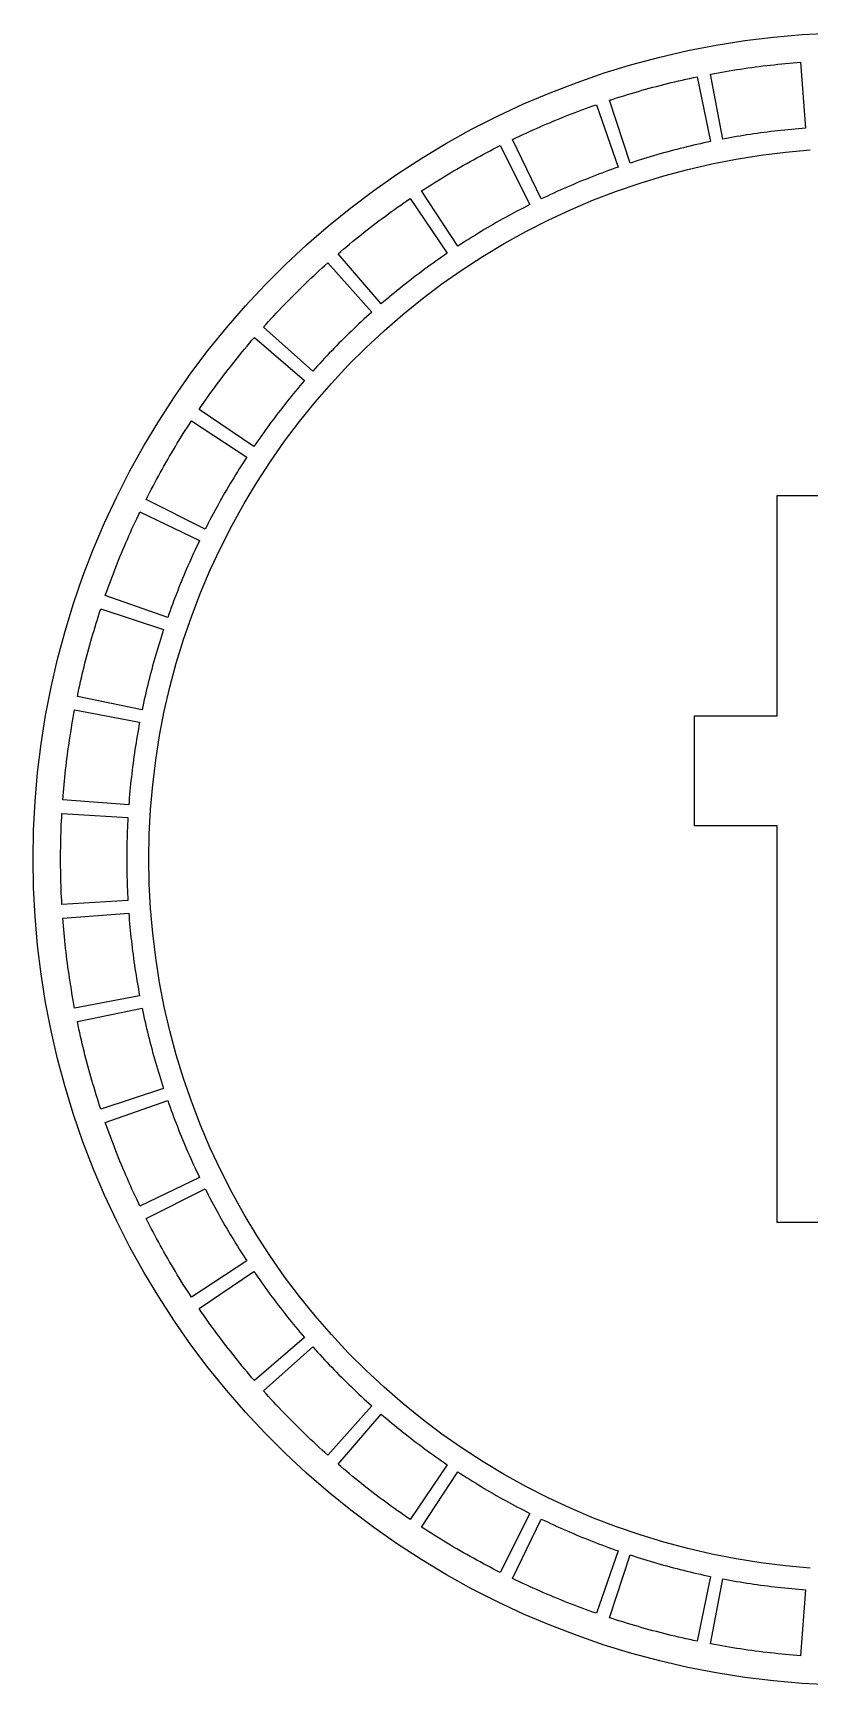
# Model space of a CAD drawing. Header units: metres. Extents: x 0 to 300, y 0 to 300.
# Drawn here: x 0 to 141, y 0.1 to 299.9 of the extents above; entities that cross this region are included whole.
import ezdxf

# ---------------------------------------------------------------- set-up
doc = ezdxf.new("R2010")
doc.units = ezdxf.units.M

msp = doc.modelspace()

# ---------------------------------------------------------------- linework, layer by layer
at = {"layer": 'CUT'}
for points in [[(144.7651, 0.0914), (139.5365, 0.3654), (134.3207, 0.8217), (129.124, 1.4598), (123.9528, 2.2788), (118.8132, 3.2779), (113.7117, 4.4556), (108.6544, 5.8107), (103.6475, 7.3415), (98.697, 9.0461), (93.809, 10.9224), (88.9895, 12.9682), (84.2443, 15.1809), (79.5793, 17.5579), (75, 20.0962), (70.5121, 22.7928), (66.1211, 25.6444), (61.8322, 28.6475), (57.6508, 31.7984), (53.5819, 35.0933), (49.6304, 38.5283), (45.8012, 42.099), (42.099, 45.8012), (38.5283, 49.6304), (35.0933, 53.5819), (31.7984, 57.6508), (28.6475, 61.8322), (25.6444, 66.1211), (22.7928, 70.5121), (20.0962, 75), (17.5579, 79.5793), (15.1809, 84.2443), (12.9682, 88.9895), (10.9224, 93.809), (9.0461, 98.697), (7.3415, 103.6475), (5.8107, 108.6544), (4.4556, 113.7117), (3.2779, 118.8132), (2.2788, 123.9528), (1.4598, 129.124), (0.8217, 134.3207), (0.3654, 139.5365), (0.0914, 144.7651), (0, 150), (0.0914, 155.2349), (0.3654, 160.4635), (0.8217, 165.6793), (1.4598, 170.876), (2.2788, 176.0472), (3.2779, 181.1868), (4.4556, 186.2883), (5.8107, 191.3456), (7.3415, 196.3525), (9.0461, 201.303), (10.9224, 206.191), (12.9682, 211.0105), (15.1809, 215.7557), (17.5579, 220.4207), (20.0962, 225), (22.7928, 229.4879), (25.6444, 233.8789), (28.6475, 238.1678), (31.7984, 242.3492), (35.0933, 246.4181), (38.5283, 250.3696), (42.099, 254.1988), (45.8012, 257.901), (49.6304, 261.4717), (53.5819, 264.9067), (57.6508, 268.2016), (61.8322, 271.3525), (66.1211, 274.3556), (70.5121, 277.2072), (75, 279.9038), (79.5793, 282.4421), (84.2443, 284.8191), (88.9895, 287.0318), (93.809, 289.0776), (98.697, 290.9539), (103.6475, 292.6585), (108.6544, 294.1893), (113.7117, 295.5444), (118.8132, 296.7221), (123.9528, 297.7212), (129.124, 298.5402), (134.3207, 299.1783), (139.5365, 299.6346), (144.7651, 299.9086)], [(141.0014, 21.3142), (136.5158, 21.7067), (132.0467, 22.2554), (127.5994, 22.9598), (123.1794, 23.819), (118.7921, 24.8319), (114.4428, 25.9972), (110.1368, 27.3137), (105.8794, 28.7797), (101.6757, 30.3933), (97.531, 32.1526), (93.4501, 34.0556), (89.4382, 36.0998), (85.5, 38.2827), (81.6404, 40.6018), (77.8641, 43.0542), (74.1757, 45.6368), (70.5797, 48.3466), (67.0804, 51.1803), (63.6822, 54.1343), (60.3891, 57.2052), (57.2052, 60.3891), (54.1343, 63.6822), (51.1803, 67.0804), (48.3466, 70.5797), (45.6368, 74.1757), (43.0542, 77.8641), (40.6018, 81.6404), (38.2827, 85.5), (36.0998, 89.4382), (34.0556, 93.4501), (32.1526, 97.531), (30.3933, 101.6757), (28.7797, 105.8794), (27.3137, 110.1368), (25.9972, 114.4428), (24.8319, 118.7921), (23.819, 123.1794), (22.9598, 127.5994), (22.2554, 132.0467), (21.7067, 136.5158), (21.3142, 141.0014), (21.0786, 145.498), (21, 150), (21.0786, 154.502), (21.3142, 158.9986), (21.7067, 163.4842), (22.2554, 167.9533), (22.9598, 172.4006), (23.819, 176.8206), (24.8319, 181.2079), (25.9972, 185.5572), (27.3137, 189.8632), (28.7797, 194.1206), (30.3933, 198.3243), (32.1526, 202.469), (34.0556, 206.5499), (36.0998, 210.5618), (38.2827, 214.5), (40.6018, 218.3596), (43.0542, 222.1359), (45.6368, 225.8243), (48.3466, 229.4203), (51.1803, 232.9196), (54.1343, 236.3178), (57.2052, 239.6109), (60.3891, 242.7948), (63.6822, 245.8657), (67.0804, 248.8197), (70.5797, 251.6534), (74.1757, 254.3632), (77.8641, 256.9458), (81.6404, 259.3982), (85.5, 261.7173), (89.4382, 263.9002), (93.4501, 265.9444), (97.531, 267.8474), (101.6757, 269.6067), (105.8794, 271.2203), (110.1368, 272.6863), (114.4428, 274.0028), (118.7921, 275.1681), (123.1794, 276.181), (127.5994, 277.0402), (132.0467, 277.7446), (136.5158, 278.2933), (141.0014, 278.6858)]]:
    msp.add_lwpolyline(points, dxfattribs=at)
for points in [[(122.9426, 292.4531), (123.6172, 292.5796), (124.2924, 292.7029), (124.9682, 292.823), (125.6446, 292.9399), (126.3215, 293.0536), (126.9989, 293.1641), (127.6768, 293.2713), (128.3553, 293.3754), (129.0342, 293.4762), (129.7136, 293.5739), (130.3934, 293.6683), (131.0737, 293.7595), (131.7544, 293.8475), (132.4355, 293.9322), (133.117, 294.0138), (133.7989, 294.0921), (134.4812, 294.1671), (135.1638, 294.239), (135.8467, 294.3076), (136.53, 294.373), (137.2135, 294.4351), (137.8974, 294.494), (138.5815, 294.5497), (139.2658, 294.6021), (140.1542, 282.6351), (139.5265, 282.587), (138.899, 282.5359), (138.2717, 282.4819), (137.6447, 282.4249), (137.018, 282.3649), (136.3916, 282.302), (135.7655, 282.2361), (135.1397, 282.1672), (134.5143, 282.0954), (133.8891, 282.0206), (133.2644, 281.9429), (132.64, 281.8622), (132.016, 281.7785), (131.3924, 281.6919), (130.7693, 281.6024), (130.1465, 281.5098), (129.5243, 281.4144), (128.9024, 281.316), (128.2811, 281.2147), (127.6602, 281.1104), (127.0398, 281.0032), (126.42, 280.893), (125.8006, 280.7799), (125.1818, 280.6639)], [(104.5802, 287.7027), (105.2326, 287.9162), (105.8859, 288.1266), (106.5402, 288.3338), (107.1955, 288.538), (107.8518, 288.7391), (108.509, 288.937), (109.1671, 289.1319), (109.8262, 289.3236), (110.4861, 289.5122), (111.147, 289.6977), (111.8087, 289.88), (112.4712, 290.0592), (113.1346, 290.2353), (113.7989, 290.4083), (114.4639, 290.578), (115.1297, 290.7447), (115.7964, 290.9082), (116.4637, 291.0685), (117.1319, 291.2257), (117.8008, 291.3797), (118.4703, 291.5305), (119.1406, 291.6782), (119.8116, 291.8226), (120.4833, 291.964), (122.9261, 280.2152), (122.31, 280.0856), (121.6945, 279.9531), (121.0797, 279.8176), (120.4655, 279.6793), (119.852, 279.538), (119.2392, 279.3939), (118.627, 279.2468), (118.0156, 279.0968), (117.4048, 278.944), (116.7948, 278.7883), (116.1856, 278.6296), (115.5771, 278.4681), (114.9693, 278.3038), (114.3624, 278.1365), (113.7562, 277.9664), (113.1509, 277.7934), (112.5464, 277.6175), (111.9427, 277.4388), (111.3399, 277.2572), (110.738, 277.0728), (110.1369, 276.8855), (109.5367, 276.6954), (108.9375, 276.5024), (108.3391, 276.3067)], [(86.995, 280.5962), (87.6139, 280.893), (88.2342, 281.1868), (88.8558, 281.4777), (89.4789, 281.7657), (90.1033, 282.0507), (90.729, 282.3327), (91.3561, 282.6118), (91.9845, 282.8879), (92.6142, 283.1611), (93.2452, 283.4312), (93.8774, 283.6984), (94.5109, 283.9625), (95.1456, 284.2237), (95.7816, 284.4818), (96.4188, 284.737), (97.0572, 284.9891), (97.6968, 285.2382), (98.3375, 285.4843), (98.9794, 285.7273), (99.6225, 285.9673), (100.2667, 286.2042), (100.9119, 286.4381), (101.5583, 286.669), (102.2058, 286.8967), (106.1612, 275.5673), (105.5673, 275.3584), (104.9744, 275.1467), (104.3825, 274.9322), (103.7916, 274.7148), (103.2018, 274.4947), (102.613, 274.2718), (102.0253, 274.0461), (101.4387, 273.8176), (100.8531, 273.5863), (100.2687, 273.3523), (99.6853, 273.1155), (99.1031, 272.876), (98.522, 272.6337), (97.9421, 272.3886), (97.3634, 272.1408), (96.7858, 271.8903), (96.2094, 271.637), (95.6342, 271.3811), (95.0603, 271.1224), (94.4875, 270.8609), (93.9161, 270.5968), (93.3458, 270.33), (92.7769, 270.0605), (92.2092, 269.7882)], [(70.4878, 271.2551), (71.0626, 271.6301), (71.6393, 272.0024), (72.2177, 272.372), (72.7978, 272.7388), (73.3796, 273.1029), (73.9632, 273.4642), (74.5485, 273.8227), (75.1355, 274.1785), (75.7241, 274.5315), (76.3144, 274.8817), (76.9064, 275.2291), (77.5, 275.5737), (78.0952, 275.9155), (78.6921, 276.2544), (79.2905, 276.5905), (79.8905, 276.9238), (80.4921, 277.2543), (81.0953, 277.5819), (81.6999, 277.9066), (82.3062, 278.2285), (82.9139, 278.5475), (83.5231, 278.8636), (84.1339, 279.1768), (84.7461, 279.4872), (90.1464, 268.771), (89.5849, 268.4863), (89.0247, 268.199), (88.4659, 267.9091), (87.9084, 267.6165), (87.3524, 267.3212), (86.7977, 267.0234), (86.2445, 266.7229), (85.6927, 266.4198), (85.1423, 266.1141), (84.5934, 265.8058), (84.046, 265.4949), (83.5, 265.1814), (82.9555, 264.8653), (82.4126, 264.5467), (81.8711, 264.2254), (81.3312, 263.9017), (80.7928, 263.5753), (80.2559, 263.2465), (79.7206, 262.9151), (79.1869, 262.5811), (78.6548, 262.2447), (78.1243, 261.9057), (77.5954, 261.5642), (77.0681, 261.2202)], [(55.341, 259.8393), (55.862, 260.2862), (56.3851, 260.7306), (56.9103, 261.1725), (57.4376, 261.6119), (57.967, 262.0488), (58.4984, 262.4832), (59.0319, 262.915), (59.5674, 263.3444), (60.1049, 263.7712), (60.6445, 264.1954), (61.186, 264.6171), (61.7296, 265.0362), (62.2751, 265.4528), (62.8226, 265.8667), (63.372, 266.2781), (63.9234, 266.6869), (64.4767, 267.093), (65.032, 267.4965), (65.5891, 267.8974), (66.1481, 268.2957), (66.709, 268.6913), (67.2718, 269.0842), (67.8364, 269.4745), (68.4029, 269.862), (75.1557, 259.9424), (74.6362, 259.5869), (74.1183, 259.2289), (73.6021, 258.8685), (73.0876, 258.5057), (72.5748, 258.1404), (72.0638, 257.7727), (71.5545, 257.4026), (71.047, 257.03), (70.5413, 256.6551), (70.0373, 256.2778), (69.5351, 255.8981), (69.0347, 255.516), (68.5362, 255.1316), (68.0394, 254.7448), (67.5445, 254.3556), (67.0515, 253.9641), (66.5603, 253.5703), (66.071, 253.1742), (65.5835, 252.7758), (65.098, 252.375), (64.6143, 251.972), (64.1326, 251.5667), (63.6528, 251.1591), (63.1749, 250.7492)], [(41.814, 246.5442), (42.2722, 247.0552), (42.7328, 247.5641), (43.1958, 248.0707), (43.6612, 248.5752), (44.129, 249.0775), (44.5992, 249.5775), (45.0718, 250.0753), (45.5467, 250.5709), (46.0239, 251.0642), (46.5034, 251.5552), (46.9853, 252.044), (47.4695, 252.5305), (47.956, 253.0147), (48.4448, 253.4966), (48.9358, 253.9761), (49.4291, 254.4533), (49.9247, 254.9282), (50.4225, 255.4008), (50.9225, 255.871), (51.4248, 256.3388), (51.9293, 256.8042), (52.4359, 257.2672), (52.9448, 257.7278), (53.4558, 258.186), (61.4457, 249.2327), (60.9769, 248.8124), (60.5102, 248.3899), (60.0455, 247.9652), (59.5828, 247.5383), (59.1221, 247.1092), (58.6634, 246.678), (58.2068, 246.2445), (57.7522, 245.8089), (57.2998, 245.3712), (56.8493, 244.9313), (56.401, 244.4893), (55.9548, 244.0452), (55.5107, 243.599), (55.0687, 243.1507), (54.6288, 242.7002), (54.1911, 242.2478), (53.7555, 241.7932), (53.322, 241.3366), (52.8908, 240.8779), (52.4617, 240.4172), (52.0348, 239.9545), (51.6101, 239.4898), (51.1876, 239.0231), (50.7673, 238.5543)], [(30.138, 231.5971), (30.5255, 232.1636), (30.9158, 232.7282), (31.3087, 233.291), (31.7043, 233.8519), (32.1026, 234.4109), (32.5035, 234.968), (32.907, 235.5233), (33.3131, 236.0766), (33.7219, 236.628), (34.1333, 237.1774), (34.5472, 237.7249), (34.9638, 238.2704), (35.3829, 238.814), (35.8046, 239.3555), (36.2288, 239.8951), (36.6556, 240.4326), (37.085, 240.9681), (37.5168, 241.5016), (37.9512, 242.033), (38.3881, 242.5624), (38.8275, 243.0897), (39.2694, 243.6149), (39.7138, 244.138), (40.1607, 244.659), (49.2508, 236.8251), (48.8409, 236.3472), (48.4333, 235.8674), (48.028, 235.3857), (47.625, 234.902), (47.2242, 234.4165), (46.8258, 233.929), (46.4297, 233.4397), (46.0359, 232.9485), (45.6444, 232.4555), (45.2552, 231.9606), (44.8684, 231.4638), (44.484, 230.9653), (44.1019, 230.4649), (43.7222, 229.9627), (43.3449, 229.4587), (42.97, 228.953), (42.5974, 228.4455), (42.2273, 227.9362), (41.8596, 227.4252), (41.4943, 226.9124), (41.1315, 226.3979), (40.7711, 225.8817), (40.4131, 225.3638), (40.0576, 224.8443)], [(20.5128, 215.2539), (20.8232, 215.8661), (21.1364, 216.4769), (21.4525, 217.0861), (21.7715, 217.6938), (22.0934, 218.3001), (22.4181, 218.9047), (22.7457, 219.5079), (23.0762, 220.1095), (23.4095, 220.7095), (23.7456, 221.3079), (24.0845, 221.9048), (24.4263, 222.5), (24.7709, 223.0936), (25.1183, 223.6856), (25.4685, 224.2759), (25.8215, 224.8645), (26.1773, 225.4515), (26.5358, 226.0368), (26.8971, 226.6204), (27.2612, 227.2022), (27.628, 227.7823), (27.9976, 228.3607), (28.3699, 228.9374), (28.7449, 229.5122), (38.7798, 222.9319), (38.4358, 222.4046), (38.0943, 221.8757), (37.7553, 221.3452), (37.4189, 220.8131), (37.0849, 220.2794), (36.7535, 219.7441), (36.4247, 219.2072), (36.0983, 218.6688), (35.7746, 218.1289), (35.4533, 217.5874), (35.1347, 217.0445), (34.8186, 216.5), (34.5051, 215.954), (34.1942, 215.4066), (33.8859, 214.8577), (33.5802, 214.3073), (33.2771, 213.7555), (32.9766, 213.2023), (32.6788, 212.6476), (32.3835, 212.0916), (32.0909, 211.5341), (31.801, 210.9753), (31.5137, 210.4151), (31.229, 209.8536)], [(135, 216), (165, 216), (165, 176), (180, 176), (180, 156), (165, 156), (165, 84), (135, 84), (135, 156), (120, 156), (120, 176), (135, 176)], [(13.1033, 197.7942), (13.331, 198.4417), (13.5619, 199.0881), (13.7958, 199.7333), (14.0327, 200.3775), (14.2727, 201.0206), (14.5157, 201.6625), (14.7618, 202.3032), (15.0109, 202.9428), (15.263, 203.5812), (15.5182, 204.2184), (15.7763, 204.8544), (16.0375, 205.4891), (16.3016, 206.1226), (16.5688, 206.7548), (16.8389, 207.3858), (17.1121, 208.0155), (17.3882, 208.6439), (17.6673, 209.271), (17.9493, 209.8967), (18.2343, 210.5211), (18.5223, 211.1442), (18.8132, 211.7658), (19.107, 212.3861), (19.4038, 213.005), (30.2118, 207.7908), (29.9395, 207.2231), (29.67, 206.6542), (29.4032, 206.0839), (29.1391, 205.5125), (28.8776, 204.9397), (28.6189, 204.3658), (28.363, 203.7906), (28.1097, 203.2142), (27.8592, 202.6366), (27.6114, 202.0579), (27.3663, 201.478), (27.124, 200.8969), (26.8845, 200.3147), (26.6477, 199.7313), (26.4137, 199.1469), (26.1824, 198.5613), (25.9539, 197.9747), (25.7282, 197.387), (25.5053, 196.7982), (25.2852, 196.2084), (25.0678, 195.6175), (24.8533, 195.0256), (24.6416, 194.4327), (24.4327, 193.8388)], [(8.036, 179.5167), (8.1774, 180.1884), (8.3218, 180.8594), (8.4695, 181.5297), (8.6203, 182.1992), (8.7743, 182.8681), (8.9315, 183.5363), (9.0918, 184.2036), (9.2553, 184.8703), (9.422, 185.5361), (9.5917, 186.2011), (9.7647, 186.8654), (9.9408, 187.5288), (10.12, 188.1913), (10.3023, 188.853), (10.4878, 189.5139), (10.6764, 190.1738), (10.8681, 190.8329), (11.063, 191.491), (11.2609, 192.1482), (11.462, 192.8045), (11.6662, 193.4598), (11.8734, 194.1141), (12.0838, 194.7674), (12.2973, 195.4198), (23.6933, 191.6609), (23.4976, 191.0625), (23.3046, 190.4633), (23.1145, 189.8631), (22.9272, 189.262), (22.7428, 188.6601), (22.5612, 188.0573), (22.3825, 187.4536), (22.2066, 186.8491), (22.0336, 186.2438), (21.8635, 185.6376), (21.6962, 185.0307), (21.5319, 184.4229), (21.3704, 183.8144), (21.2117, 183.2052), (21.056, 182.5952), (20.9032, 181.9844), (20.7532, 181.373), (20.6061, 180.7608), (20.462, 180.148), (20.3207, 179.5345), (20.1824, 178.9203), (20.0469, 178.3055), (19.9144, 177.69), (19.7848, 177.0739)], [(5.3979, 160.7342), (5.4503, 161.4185), (5.506, 162.1026), (5.5649, 162.7865), (5.627, 163.47), (5.6924, 164.1533), (5.761, 164.8362), (5.8329, 165.5188), (5.9079, 166.2011), (5.9862, 166.883), (6.0678, 167.5645), (6.1525, 168.2456), (6.2405, 168.9263), (6.3317, 169.6066), (6.4261, 170.2864), (6.5238, 170.9658), (6.6246, 171.6447), (6.7287, 172.3232), (6.8359, 173.0011), (6.9464, 173.6785), (7.0601, 174.3554), (7.177, 175.0318), (7.2971, 175.7076), (7.4204, 176.3828), (7.5469, 177.0574), (19.3361, 174.8182), (19.2201, 174.1994), (19.107, 173.58), (18.9968, 172.9602), (18.8896, 172.3398), (18.7853, 171.7189), (18.684, 171.0976), (18.5856, 170.4757), (18.4902, 169.8535), (18.3976, 169.2307), (18.3081, 168.6076), (18.2215, 167.984), (18.1378, 167.36), (18.0571, 166.7356), (17.9794, 166.1109), (17.9046, 165.4857), (17.8328, 164.8603), (17.7639, 164.2345), (17.698, 163.6084), (17.6351, 162.982), (17.5751, 162.3553), (17.5181, 161.7283), (17.4641, 161.101), (17.413, 160.4735), (17.3649, 159.8458)], [(5.2339, 141.768), (5.1965, 142.4533), (5.1624, 143.1388), (5.1316, 143.8245), (5.104, 144.5103), (5.0796, 145.1963), (5.0585, 145.8823), (5.0406, 146.5685), (5.026, 147.2547), (5.0146, 147.941), (5.0065, 148.6273), (5.0016, 149.3136), (5, 150), (5.0016, 150.6864), (5.0065, 151.3727), (5.0146, 152.059), (5.026, 152.7453), (5.0406, 153.4315), (5.0585, 154.1177), (5.0796, 154.8037), (5.104, 155.4897), (5.1316, 156.1755), (5.1624, 156.8612), (5.1965, 157.5467), (5.2339, 158.232), (17.2145, 157.5508), (17.1803, 156.9221), (17.149, 156.2933), (17.1207, 155.6644), (17.0954, 155.0353), (17.073, 154.4062), (17.0536, 153.7769), (17.0372, 153.1476), (17.0238, 152.5181), (17.0134, 151.8886), (17.006, 151.2591), (17.0015, 150.6296), (17, 150), (17.0015, 149.3704), (17.006, 148.7409), (17.0134, 148.1114), (17.0238, 147.4819), (17.0372, 146.8524), (17.0536, 146.2231), (17.073, 145.5938), (17.0954, 144.9647), (17.1207, 144.3356), (17.149, 143.7067), (17.1803, 143.0779), (17.2145, 142.4492)], [(7.5469, 122.9426), (7.4204, 123.6172), (7.2971, 124.2924), (7.177, 124.9682), (7.0601, 125.6446), (6.9464, 126.3215), (6.8359, 126.9989), (6.7287, 127.6768), (6.6246, 128.3553), (6.5238, 129.0342), (6.4261, 129.7136), (6.3317, 130.3934), (6.2405, 131.0737), (6.1525, 131.7544), (6.0678, 132.4355), (5.9862, 133.117), (5.9079, 133.7989), (5.8329, 134.4812), (5.761, 135.1638), (5.6924, 135.8467), (5.627, 136.53), (5.5649, 137.2135), (5.506, 137.8974), (5.4503, 138.5815), (5.3979, 139.2658), (17.3649, 140.1542), (17.413, 139.5265), (17.4641, 138.899), (17.5181, 138.2717), (17.5751, 137.6447), (17.6351, 137.018), (17.698, 136.3916), (17.7639, 135.7655), (17.8328, 135.1397), (17.9046, 134.5143), (17.9794, 133.8891), (18.0571, 133.2644), (18.1378, 132.64), (18.2215, 132.016), (18.3081, 131.3924), (18.3976, 130.7693), (18.4902, 130.1465), (18.5856, 129.5243), (18.684, 128.9024), (18.7853, 128.2811), (18.8896, 127.6602), (18.9968, 127.0398), (19.107, 126.42), (19.2201, 125.8006), (19.3361, 125.1818)], [(12.2973, 104.5802), (12.0838, 105.2326), (11.8734, 105.8859), (11.6662, 106.5402), (11.462, 107.1955), (11.2609, 107.8518), (11.063, 108.509), (10.8681, 109.1671), (10.6764, 109.8262), (10.4878, 110.4861), (10.3023, 111.147), (10.12, 111.8087), (9.9408, 112.4712), (9.7647, 113.1346), (9.5917, 113.7989), (9.422, 114.4639), (9.2553, 115.1297), (9.0918, 115.7964), (8.9315, 116.4637), (8.7743, 117.1319), (8.6203, 117.8008), (8.4695, 118.4703), (8.3218, 119.1406), (8.1774, 119.8116), (8.036, 120.4833), (19.7848, 122.9261), (19.9144, 122.31), (20.0469, 121.6945), (20.1824, 121.0797), (20.3207, 120.4655), (20.462, 119.852), (20.6061, 119.2392), (20.7532, 118.627), (20.9032, 118.0156), (21.056, 117.4048), (21.2117, 116.7948), (21.3704, 116.1856), (21.5319, 115.5771), (21.6962, 114.9693), (21.8635, 114.3624), (22.0336, 113.7562), (22.2066, 113.1509), (22.3825, 112.5464), (22.5612, 111.9427), (22.7428, 111.3399), (22.9272, 110.738), (23.1145, 110.1369), (23.3046, 109.5367), (23.4976, 108.9375), (23.6933, 108.3391)], [(19.4038, 86.995), (19.107, 87.6139), (18.8132, 88.2342), (18.5223, 88.8558), (18.2343, 89.4789), (17.9493, 90.1033), (17.6673, 90.729), (17.3882, 91.3561), (17.1121, 91.9845), (16.8389, 92.6142), (16.5688, 93.2452), (16.3016, 93.8774), (16.0375, 94.5109), (15.7763, 95.1456), (15.5182, 95.7816), (15.263, 96.4188), (15.0109, 97.0572), (14.7618, 97.6968), (14.5157, 98.3375), (14.2727, 98.9794), (14.0327, 99.6225), (13.7958, 100.2667), (13.5619, 100.9119), (13.331, 101.5583), (13.1033, 102.2058), (24.4327, 106.1612), (24.6416, 105.5673), (24.8533, 104.9744), (25.0678, 104.3825), (25.2852, 103.7916), (25.5053, 103.2018), (25.7282, 102.613), (25.9539, 102.0253), (26.1824, 101.4387), (26.4137, 100.8531), (26.6477, 100.2687), (26.8845, 99.6853), (27.124, 99.1031), (27.3663, 98.522), (27.6114, 97.9421), (27.8592, 97.3634), (28.1097, 96.7858), (28.363, 96.2094), (28.6189, 95.6342), (28.8776, 95.0603), (29.1391, 94.4875), (29.4032, 93.9161), (29.67, 93.3458), (29.9395, 92.7769), (30.2118, 92.2092)], [(28.7449, 70.4878), (28.3699, 71.0626), (27.9976, 71.6393), (27.628, 72.2177), (27.2612, 72.7978), (26.8971, 73.3796), (26.5358, 73.9632), (26.1773, 74.5485), (25.8215, 75.1355), (25.4685, 75.7241), (25.1183, 76.3144), (24.7709, 76.9064), (24.4263, 77.5), (24.0845, 78.0952), (23.7456, 78.6921), (23.4095, 79.2905), (23.0762, 79.8905), (22.7457, 80.4921), (22.4181, 81.0953), (22.0934, 81.6999), (21.7715, 82.3062), (21.4525, 82.9139), (21.1364, 83.5231), (20.8232, 84.1339), (20.5128, 84.7461), (31.229, 90.1464), (31.5137, 89.5849), (31.801, 89.0247), (32.0909, 88.4659), (32.3835, 87.9084), (32.6788, 87.3524), (32.9766, 86.7977), (33.2771, 86.2445), (33.5802, 85.6927), (33.8859, 85.1423), (34.1942, 84.5934), (34.5051, 84.046), (34.8186, 83.5), (35.1347, 82.9555), (35.4533, 82.4126), (35.7746, 81.8711), (36.0983, 81.3312), (36.4247, 80.7928), (36.7535, 80.2559), (37.0849, 79.7206), (37.4189, 79.1869), (37.7553, 78.6548), (38.0943, 78.1243), (38.4358, 77.5954), (38.7798, 77.0681)], [(40.1607, 55.341), (39.7138, 55.862), (39.2694, 56.3851), (38.8275, 56.9103), (38.3881, 57.4376), (37.9512, 57.967), (37.5168, 58.4984), (37.085, 59.0319), (36.6556, 59.5674), (36.2288, 60.1049), (35.8046, 60.6445), (35.3829, 61.186), (34.9638, 61.7296), (34.5472, 62.2751), (34.1333, 62.8226), (33.7219, 63.372), (33.3131, 63.9234), (32.907, 64.4767), (32.5035, 65.032), (32.1026, 65.5891), (31.7043, 66.1481), (31.3087, 66.709), (30.9158, 67.2718), (30.5255, 67.8364), (30.138, 68.4029), (40.0576, 75.1557), (40.4131, 74.6362), (40.7711, 74.1183), (41.1315, 73.6021), (41.4943, 73.0876), (41.8596, 72.5748), (42.2273, 72.0638), (42.5974, 71.5545), (42.97, 71.047), (43.3449, 70.5413), (43.7222, 70.0373), (44.1019, 69.5351), (44.484, 69.0347), (44.8684, 68.5362), (45.2552, 68.0394), (45.6444, 67.5445), (46.0359, 67.0515), (46.4297, 66.5603), (46.8258, 66.071), (47.2242, 65.5835), (47.625, 65.098), (48.028, 64.6143), (48.4333, 64.1326), (48.8409, 63.6528), (49.2508, 63.1749)], [(53.4558, 41.814), (52.9448, 42.2722), (52.4359, 42.7328), (51.9293, 43.1958), (51.4248, 43.6612), (50.9225, 44.129), (50.4225, 44.5992), (49.9247, 45.0718), (49.4291, 45.5467), (48.9358, 46.0239), (48.4448, 46.5034), (47.956, 46.9853), (47.4695, 47.4695), (46.9853, 47.956), (46.5034, 48.4448), (46.0239, 48.9358), (45.5467, 49.4291), (45.0718, 49.9247), (44.5992, 50.4225), (44.129, 50.9225), (43.6612, 51.4248), (43.1958, 51.9293), (42.7328, 52.4359), (42.2722, 52.9448), (41.814, 53.4558), (50.7673, 61.4457), (51.1876, 60.9769), (51.6101, 60.5102), (52.0348, 60.0455), (52.4617, 59.5828), (52.8908, 59.1221), (53.322, 58.6634), (53.7555, 58.2068), (54.1911, 57.7522), (54.6288, 57.2998), (55.0687, 56.8493), (55.5107, 56.401), (55.9548, 55.9548), (56.401, 55.5107), (56.8493, 55.0687), (57.2998, 54.6288), (57.7522, 54.1911), (58.2068, 53.7555), (58.6634, 53.322), (59.1221, 52.8908), (59.5828, 52.4617), (60.0455, 52.0348), (60.5102, 51.6101), (60.9769, 51.1876), (61.4457, 50.7673)], [(68.4029, 30.138), (67.8364, 30.5255), (67.2718, 30.9158), (66.709, 31.3087), (66.1481, 31.7043), (65.5891, 32.1026), (65.032, 32.5035), (64.4767, 32.907), (63.9234, 33.3131), (63.372, 33.7219), (62.8226, 34.1333), (62.2751, 34.5472), (61.7296, 34.9638), (61.186, 35.3829), (60.6445, 35.8046), (60.1049, 36.2288), (59.5674, 36.6556), (59.0319, 37.085), (58.4984, 37.5168), (57.967, 37.9512), (57.4376, 38.3881), (56.9103, 38.8275), (56.3851, 39.2694), (55.862, 39.7138), (55.341, 40.1607), (63.1749, 49.2508), (63.6528, 48.8409), (64.1326, 48.4333), (64.6143, 48.028), (65.098, 47.625), (65.5835, 47.2242), (66.071, 46.8258), (66.5603, 46.4297), (67.0515, 46.0359), (67.5445, 45.6444), (68.0394, 45.2552), (68.5362, 44.8684), (69.0347, 44.484), (69.5351, 44.1019), (70.0373, 43.7222), (70.5413, 43.3449), (71.047, 42.97), (71.5545, 42.5974), (72.0638, 42.2273), (72.5748, 41.8596), (73.0876, 41.4943), (73.6021, 41.1315), (74.1183, 40.7711), (74.6362, 40.4131), (75.1557, 40.0576)], [(84.7461, 20.5128), (84.1339, 20.8232), (83.5231, 21.1364), (82.9139, 21.4525), (82.3062, 21.7715), (81.6999, 22.0934), (81.0953, 22.4181), (80.4921, 22.7457), (79.8905, 23.0762), (79.2905, 23.4095), (78.6921, 23.7456), (78.0952, 24.0845), (77.5, 24.4263), (76.9064, 24.7709), (76.3144, 25.1183), (75.7241, 25.4685), (75.1355, 25.8215), (74.5485, 26.1773), (73.9632, 26.5358), (73.3796, 26.8971), (72.7978, 27.2612), (72.2177, 27.628), (71.6393, 27.9976), (71.0626, 28.3699), (70.4878, 28.7449), (77.0681, 38.7798), (77.5954, 38.4358), (78.1243, 38.0943), (78.6548, 37.7553), (79.1869, 37.4189), (79.7206, 37.0849), (80.2559, 36.7535), (80.7928, 36.4247), (81.3312, 36.0983), (81.8711, 35.7746), (82.4126, 35.4533), (82.9555, 35.1347), (83.5, 34.8186), (84.046, 34.5051), (84.5934, 34.1942), (85.1423, 33.8859), (85.6927, 33.5802), (86.2445, 33.2771), (86.7977, 32.9766), (87.3524, 32.6788), (87.9084, 32.3835), (88.4659, 32.0909), (89.0247, 31.801), (89.5849, 31.5137), (90.1464, 31.229)], [(102.2058, 13.1033), (101.5583, 13.331), (100.9119, 13.5619), (100.2667, 13.7958), (99.6225, 14.0327), (98.9794, 14.2727), (98.3375, 14.5157), (97.6968, 14.7618), (97.0572, 15.0109), (96.4188, 15.263), (95.7816, 15.5182), (95.1456, 15.7763), (94.5109, 16.0375), (93.8774, 16.3016), (93.2452, 16.5688), (92.6142, 16.8389), (91.9845, 17.1121), (91.3561, 17.3882), (90.729, 17.6673), (90.1033, 17.9493), (89.4789, 18.2343), (88.8558, 18.5223), (88.2342, 18.8132), (87.6139, 19.107), (86.995, 19.4038), (92.2092, 30.2118), (92.7769, 29.9395), (93.3458, 29.67), (93.9161, 29.4032), (94.4875, 29.1391), (95.0603, 28.8776), (95.6342, 28.6189), (96.2094, 28.363), (96.7858, 28.1097), (97.3634, 27.8592), (97.9421, 27.6114), (98.522, 27.3663), (99.1031, 27.124), (99.6853, 26.8845), (100.2687, 26.6477), (100.8531, 26.4137), (101.4387, 26.1824), (102.0253, 25.9539), (102.613, 25.7282), (103.2018, 25.5053), (103.7916, 25.2852), (104.3825, 25.0678), (104.9744, 24.8533), (105.5673, 24.6416), (106.1612, 24.4327)], [(120.4833, 8.036), (119.8116, 8.1774), (119.1406, 8.3218), (118.4703, 8.4695), (117.8008, 8.6203), (117.1319, 8.7743), (116.4637, 8.9315), (115.7964, 9.0918), (115.1297, 9.2553), (114.4639, 9.422), (113.7989, 9.5917), (113.1346, 9.7647), (112.4712, 9.9408), (111.8087, 10.12), (111.147, 10.3023), (110.4861, 10.4878), (109.8262, 10.6764), (109.1671, 10.8681), (108.509, 11.063), (107.8518, 11.2609), (107.1955, 11.462), (106.5402, 11.6662), (105.8859, 11.8734), (105.2326, 12.0838), (104.5802, 12.2973), (108.3391, 23.6933), (108.9375, 23.4976), (109.5367, 23.3046), (110.1369, 23.1145), (110.738, 22.9272), (111.3399, 22.7428), (111.9427, 22.5612), (112.5464, 22.3825), (113.1509, 22.2066), (113.7562, 22.0336), (114.3624, 21.8635), (114.9693, 21.6962), (115.5771, 21.5319), (116.1856, 21.3704), (116.7948, 21.2117), (117.4048, 21.056), (118.0156, 20.9032), (118.627, 20.7532), (119.2392, 20.6061), (119.852, 20.462), (120.4655, 20.3207), (121.0797, 20.1824), (121.6945, 20.0469), (122.31, 19.9144), (122.9261, 19.7848)], [(139.2658, 5.3979), (138.5815, 5.4503), (137.8974, 5.506), (137.2135, 5.5649), (136.53, 5.627), (135.8467, 5.6924), (135.1638, 5.761), (134.4812, 5.8329), (133.7989, 5.9079), (133.117, 5.9862), (132.4355, 6.0678), (131.7544, 6.1525), (131.0737, 6.2405), (130.3934, 6.3317), (129.7136, 6.4261), (129.0342, 6.5238), (128.3553, 6.6246), (127.6768, 6.7287), (126.9989, 6.8359), (126.3215, 6.9464), (125.6446, 7.0601), (124.9682, 7.177), (124.2924, 7.2971), (123.6172, 7.4204), (122.9426, 7.5469), (125.1818, 19.3361), (125.8006, 19.2201), (126.42, 19.107), (127.0398, 18.9968), (127.6602, 18.8896), (128.2811, 18.7853), (128.9024, 18.684), (129.5243, 18.5856), (130.1465, 18.4902), (130.7693, 18.3976), (131.3924, 18.3081), (132.016, 18.2215), (132.64, 18.1378), (133.2644, 18.0571), (133.8891, 17.9794), (134.5143, 17.9046), (135.1397, 17.8328), (135.7655, 17.7639), (136.3916, 17.698), (137.018, 17.6351), (137.6447, 17.5751), (138.2717, 17.5181), (138.899, 17.4641), (139.5265, 17.413), (140.1542, 17.3649)]]:
    msp.add_lwpolyline(points, close=True, dxfattribs=at)

doc.saveas('drawing.dxf')
